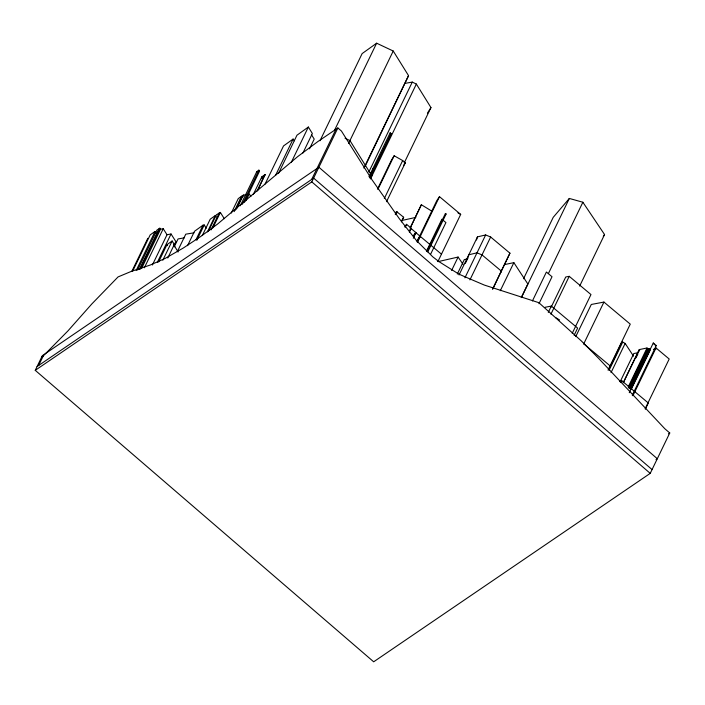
<?xml version="1.0" encoding="UTF-8"?>
<svg xmlns="http://www.w3.org/2000/svg" width="705" height="705" viewBox="0 0 705 705"><rect width="100%" height="100%" fill="white"/><g stroke="black" fill="none" stroke-linecap="round" stroke-linejoin="round"><path stroke-width="1.06" d="M476.501 239.956L477.47 236.88L485.648 234.95L490.654 237.012L509.935 253.165L492.874 288.918M500.77 272.579L501.29 271.046L482.009 254.893L477.003 252.831L468.825 254.769L467.53 258.867L464.287 259.616L457.316 274.042M319.991 140.753L362.132 53.589L376.629 43.199L393.231 51.024L408.548 75.647L365.181 166.239M431.522 210.962L421.361 204.741L410.495 227.504M335.924 129.288L337.871 127.966L341.431 131.033L371.914 179.652L399.268 218.612L416.399 240.484L432.747 256.805L438.871 261.564L458.699 274.016L465.423 276.994L484.344 285.076L538.849 302.683L581.281 340.885L598.642 358.396L664.841 428.755L669.75 432.985L650.23 473.363L373.676 661.801L35.25 370.328L42.335 355.681L318.88 167.244L657.307 458.717L656.011 459.598M38.625 365.49L43.252 355.963L41.674 357.038M131.747 271.522L147.803 238.316M132.699 271.064L150.165 234.932L155.065 231.416L156.078 233.02M136.18 270.482L155.065 231.416M137.59 270.112L156.951 230.068L159.894 228.235L160.528 229.248L141.643 268.314M139.537 269.354L159.365 228.341M140.066 269.257L159.894 228.235M144.349 267.803L163.234 228.737L167.014 234.739L152.386 265.01M157.347 262.304L171.042 233.981L175.88 241.612L173.985 245.516M158.572 262.04L166.953 244.697L172.126 240.987L174.294 244.512L167.781 258.004M162.811 260.26L172.126 240.987M174.276 246.724L178.048 238.942L184.296 237.858M177.29 251.703L185.768 234.175L194.078 232.809M187.556 245.684L194.527 231.258L202.996 225.186L204.238 224.974L206.23 228.2M196.025 239.612L202.996 225.186M196.801 240.352L204.238 224.974M202.291 235.585L210.205 219.202L215.342 215.527L216.25 216.981M207.42 231.901L215.342 215.527M208.424 231.187L216.347 214.805L220.365 212.434L224.278 218.7M211.015 229.953L219.396 212.61M212.91 227.847L220.365 212.434M231.275 213.051L238.264 198.599L241.604 196.201L241.894 196.677L235.84 209.2M234.157 211.623L241.604 196.201M235.54 209.993L242.529 195.549L246.336 194.395M236.898 208.398L243.419 194.906M240.299 205.754L256.779 171.668L258.885 170.152L259.528 171.165L244.459 202.335M242.405 204.238L258.885 170.152M245.992 200.634L249.253 193.884L250.865 196.51M253.306 194.457L261.784 176.92L265.036 174.593L257.669 190.438M261.546 178.762L262.489 176.805L265.203 174.849M257.034 191.143L265.036 174.593M265.106 184.023L283.525 145.935L293.113 139.052L294.223 140.815M275.646 175.192L293.113 139.052M278.581 173.245L296.964 135.21L308.358 127.041L312.359 133.492L302.93 153.003M291.385 162.15L308.358 127.041M309.495 148.834L314.21 139.088L311.451 134.646M334.487 130.363L376.629 43.199M311.689 179.422L335.968 129.262L317.779 141.626L297.58 156.686L217.554 224.067L200.476 236.668L183.353 247.984L165.129 258.435L150.341 265.001L131.597 271.266L118.07 276.915L91.826 303.952L67.9 330.945L43.225 355.981M35.25 370.328L311.804 181.89L337.871 127.966M348.561 143.432L393.231 51.024M363.868 168.063L408.548 75.647M368.803 172.038L412.284 82.097L416.355 84.054L430.966 107.583L404.212 162.925M368.944 176.717L390.156 132.857L391.213 133.747L369.852 177.924M369.57 177.686L391.213 133.747M370.486 178.938L416.355 84.054M377.431 189.169L391.539 159.973L394.157 155.761L402.67 160.555L405.322 162.776L386.507 201.709M378.162 188.852L394.157 155.761M384.322 198.51L402.67 160.555M395.232 214.311L396.562 211.553L403.648 217.246L401.427 221.828M395.902 214.69L397.259 211.897M401.427 221.326L403.648 217.246M405.243 227.072L406.574 224.322L411.218 228.217L409.376 232.236M410.063 228.12L421.361 204.741M413.482 236.968L415.703 232.386L411.147 228.57L409.376 231.143M413.297 238.264L415.959 232.756L420.11 236.237L417.448 241.736M417.016 241.559L436.809 200.625L439.488 196.66L460.682 214.417L437.928 261.493M417.334 242.467L439.488 196.66M426.454 251.156L441.894 219.22L445.921 222.586L430.473 254.531M427.098 251.377L445.41 213.492L446.08 214.047L427.768 251.932M451.614 270.482L458.1 257.052L463.035 264.287M459.061 274.959L477.47 236.88M465.353 263.362L467.706 258.497M464.921 277.832L485.648 234.95M469.927 279.894L490.654 237.012M492.522 289.173L509.935 253.165M500.294 290.724L513.866 262.648L527.834 283.983L521.286 297.536M523.524 278.766L553.231 217.316L569.332 198.449L582.868 202.238L604.564 234.554L579.651 286.089M521.418 297.563L569.332 198.449M532.434 300.938L546.401 272.033L552.024 276.739L538.981 303.714M548.375 273.602L582.868 202.238M548.279 312.394L551.336 306.076L577.624 328.098L574.134 335.324M551.195 307.089L565.736 277.003L569.226 276.325L590.975 294.549L572.213 333.359M550.931 314.166L569.226 276.325M575.765 336.585L591.292 304.463L603.938 302.075L630.261 324.133L608.027 370.116M583.705 343.925L603.938 302.075M608.706 369.535L621.88 342.277L622.709 342.092L625.15 343.423L633.539 356.184M609.067 370.31L622.709 342.092M611.041 372.619L625.15 343.423M620.118 381.828L633.777 353.558L638.404 352.606M620.955 382.542L621.81 380.779L648.336 403.004L645.348 409.191M623.211 382.744L639.232 349.601L647.049 347.988L647.507 348.684L628.657 387.671M623.396 382.621L638.95 350.455M636.007 357.823L637.893 353.919M628.199 386.983L647.049 347.988M629.116 388.446L648.433 348.49L648.864 349.16L630.023 388.147M630.305 388.966L649.622 349.001L650.283 350.006L631.433 388.993M629.257 392.711L653.279 343L656.302 345.529L632.27 395.241M632.923 395.734L656.011 347.97L669.195 359.012L645.163 408.724M427.433 113.153L430.966 107.583M403.595 165.419L405.322 162.776M395.435 213.236L396.562 211.553M417.598 240.361L420.277 236.395L441.471 254.161M404.802 226.913L406.574 224.322M409.455 230.808L411.218 228.217M413.474 236.369L415.959 232.756M417.475 240.061L420.11 236.237M413.324 235.814L415.703 232.386M603.268 236.29L604.564 234.554M37.083 366.538L313.637 178.101L652.063 469.574M668.481 433.848L669.75 432.985M438.008 261.643L458.1 257.052M401.427 220.586L415.871 217.387M647.507 348.684L648.433 348.49M619.739 381.211L621.81 380.779M653.394 349.363L656.505 348.711L656.011 347.97M504.595 264.569L513.866 262.648M638.51 351.161L639.312 351.002M655.104 345.767L656.302 345.529M648.864 349.16L649.622 349.001M544.956 307.318L551.336 306.076M160.528 229.248L163.234 228.737M167.014 234.739L171.042 233.981M256.779 171.668L258.612 171.333M405.26 83.313L412.284 82.097M261.784 176.92L262.489 176.805M446.08 214.047L445.41 213.492M345.062 138.259L349.944 140.559L371.94 175.924M457.933 212.831L460.682 214.417M555.945 317.796L559.611 319.982M583.766 343.802L610.089 365.86M311.804 181.89L650.23 473.363M653.279 343L654.196 344.384M639.232 349.601L639.682 350.297M390.156 132.857L390.773 133.827M173.659 244.97L174.769 246.724M242.529 195.549L243.102 196.466M166.953 244.697L167.57 245.684M173.976 245.181L178.127 251.976M373.923 169.508L372.866 168.618L373.923 169.508"/></g></svg>
